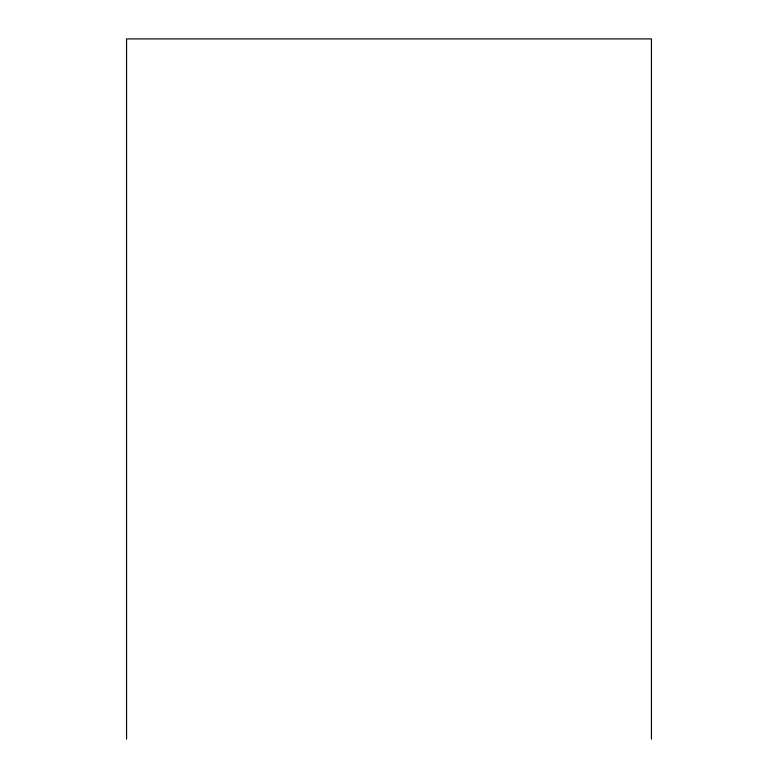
<?xml version="1.0" encoding="UTF-8"?>
<svg xmlns="http://www.w3.org/2000/svg" width="778" height="778" viewBox="0 0 778 778"><rect width="100%" height="100%" fill="white"/><g stroke="black" fill="none" stroke-linecap="round" stroke-linejoin="round"><path stroke-width="1.17" d="M651.439 739.1L651.439 38.9L126.561 38.9L126.561 739.1"/></g></svg>
